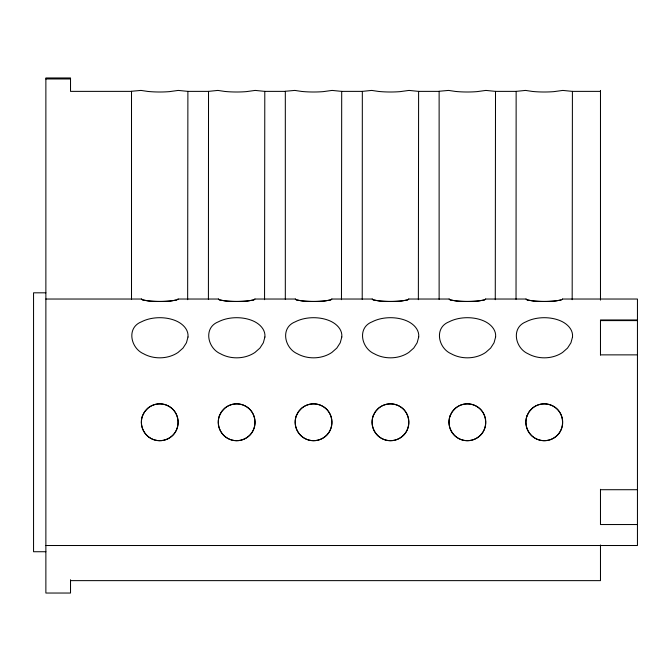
<?xml version="1.0" encoding="UTF-8"?>
<svg xmlns="http://www.w3.org/2000/svg" width="671" height="671" viewBox="0 0 671 671"><rect width="100%" height="100%" fill="white"/><g stroke="black" fill="none" stroke-linecap="round" stroke-linejoin="round"><path stroke-width="1.01" d="M131.508 299.341L131.508 91.264L140.985 90.417L147.704 91.415A27.746 5.964 0 0 0 169.377 91.633L178.293 90.417L187.888 91.373L208.522 91.373L208.413 299.341M187.654 299.685L187.888 91.373M264.559 299.685L264.793 91.373L255.198 90.417L246.274 91.633A27.746 5.964 0 0 1 224.609 91.415L217.89 90.417L208.522 91.373M285.318 299.341L285.318 91.264L294.795 90.417L301.514 91.415A27.746 5.964 0 0 0 323.187 91.633L332.103 90.417L341.698 91.373L362.332 91.373L362.223 299.341M341.464 299.685L341.698 91.373M418.368 299.685L418.603 91.373L409.008 90.417L400.084 91.633A27.746 5.964 0 0 1 378.419 91.415L371.7 90.417L362.332 91.373M439.128 299.341L439.128 91.264L448.605 90.417L455.324 91.415A27.746 5.964 0 0 0 476.989 91.633L485.905 90.417L495.508 91.373L516.142 91.373L516.033 299.341M495.273 299.685L495.508 91.373M572.178 299.685L572.413 91.373L562.81 90.417L553.894 91.633A27.746 5.964 0 0 1 532.229 91.415L525.51 90.417L516.142 91.373M45.871 299.031L141.48 299.031L142.42 299.878L147.872 300.885A18.318 2.332 0 0 0 170.283 301.019L176.431 300.08M177.89 299.492L178.058 299.031L218.385 299.031L219.979 300.029L226.135 301.019A18.31 2.449 0 0 0 248.538 300.876L253.99 299.82L254.963 299.031L295.29 299.031L296.884 300.029L303.04 301.019A18.31 2.449 0 0 0 325.443 300.876L330.895 299.82L331.868 299.031L372.195 299.031L373.789 300.029L379.945 301.019A18.31 2.449 0 0 0 402.348 300.876L407.8 299.82L408.773 299.031L449.1 299.031L450.694 300.029L456.85 301.019A18.31 2.449 0 0 0 479.253 300.876L484.705 299.82L485.678 299.031L526.005 299.031L527.599 300.029L533.747 301.019A18.31 2.449 0 0 0 556.158 300.876L561.61 299.82L562.583 299.031L637.45 299.031L637.45 545.515L45.871 545.515M218.385 299.031L219.325 299.878L224.777 300.885A18.318 2.332 0 0 0 247.188 301.019L253.336 300.08L254.963 299.031M295.29 299.031L296.23 299.878L301.682 300.885A18.318 2.332 0 0 0 324.093 301.019L330.241 300.08L331.868 299.031M372.195 299.031L373.135 299.878L378.587 300.885A18.318 2.332 0 0 0 400.998 301.019L407.146 300.08L408.773 299.031M449.1 299.031L450.04 299.878L455.492 300.885A18.318 2.332 0 0 0 477.903 301.019L484.051 300.08L485.678 299.031M526.005 299.031L526.945 299.878L532.397 300.885A18.318 2.332 0 0 0 554.808 301.019L560.956 300.08M562.415 299.492L562.583 299.031M45.871 78.968L70.522 78.968M131.617 91.373L70.522 91.373L70.522 77.962L45.871 77.962L45.871 593.038L70.522 593.038L70.522 579.761M264.793 91.373L285.427 91.373M418.603 91.373L439.237 91.373M572.413 91.373L600.478 91.373M45.871 292.816L33.55 292.816L33.55 551.73L45.871 551.73M637.45 319.966L600.478 319.966L600.478 355.051M600.478 320.595L637.45 320.595M600.478 354.867L637.45 354.867M600.478 489.713L637.45 489.713M637.45 524.537L600.478 524.537L600.478 489.276M70.522 580.633L600.478 580.633L600.478 544.978M178.058 299.031L177.085 299.82L171.633 300.876A18.31 2.449 0 0 1 149.222 301.019L143.074 300.029L141.48 299.031M600.478 90.417L600.478 300.105M142.42 416.02C139.702 423.695 142.571 432.703 149.23 437.391A18.31 18.142 0 0 0 171.633 436.351C180.692 428.987 179.979 413.638 170.275 407.146A18.318 18.167 0 0 0 147.872 408.194L144.634 411.742L142.42 416.02M219.325 416.02C216.607 423.695 219.476 432.703 226.135 437.391A18.31 18.142 0 0 0 248.538 436.351C257.597 428.987 256.884 413.638 247.18 407.146A18.318 18.167 0 0 0 224.777 408.194L221.539 411.742L219.325 416.02M296.23 416.02C293.512 423.695 296.381 432.703 303.04 437.391A18.31 18.142 0 0 0 325.443 436.351C334.502 428.987 333.789 413.638 324.085 407.146A18.318 18.167 0 0 0 301.682 408.194L298.444 411.742L296.23 416.02M373.135 416.02C370.417 423.695 373.286 432.703 379.945 437.391A18.31 18.142 0 0 0 402.348 436.351C411.407 428.987 410.694 413.638 400.99 407.146A18.318 18.167 0 0 0 378.587 408.194L375.341 411.742L373.135 416.02M450.04 416.02C447.322 423.695 450.191 432.703 456.85 437.391A18.31 18.142 0 0 0 479.253 436.351C488.312 428.987 487.599 413.638 477.895 407.146A18.318 18.167 0 0 0 455.492 408.194L452.246 411.742L450.04 416.02M526.945 416.02C524.227 423.695 527.096 432.703 533.747 437.391A18.31 18.142 0 0 0 556.158 436.351C565.217 428.987 564.504 413.638 554.8 407.146A18.318 18.167 0 0 0 532.397 408.194L529.151 411.742L526.945 416.02M187.997 337.01L186.421 342.806L183.015 348.081L178.033 352.468A28.165 22.395 0 0 1 143.552 353.76C130.61 348.132 126.265 327.658 141.472 321.812A28.182 17.22 0 0 1 175.953 320.822C182.453 323.581 188.744 329.377 187.997 337.01M264.902 337.01L263.326 342.806L259.92 348.081L254.938 352.468A28.165 22.395 0 0 1 220.457 353.76C207.515 348.132 203.17 327.658 218.377 321.812A28.182 17.22 0 0 1 252.858 320.822C259.358 323.581 265.649 329.377 264.902 337.01M341.807 337.01L340.222 342.806L336.825 348.081L331.843 352.468A28.165 22.395 0 0 1 297.362 353.76C284.42 348.132 280.075 327.658 295.282 321.812A28.182 17.22 0 0 1 329.763 320.822C336.263 323.581 342.554 329.377 341.807 337.01M418.712 337.01L417.127 342.806L413.73 348.081L408.748 352.468A28.165 22.395 0 0 1 374.267 353.76C361.325 348.132 356.98 327.658 372.187 321.812A28.182 17.22 0 0 1 406.668 320.822C413.168 323.581 419.459 329.377 418.712 337.01M495.617 337.01L494.032 342.806L490.635 348.081L485.653 352.468A28.165 22.395 0 0 1 451.172 353.76C438.23 348.132 433.885 327.658 449.092 321.812A28.182 17.22 0 0 1 483.573 320.822C490.073 323.581 496.364 329.377 495.617 337.01M572.522 337.01L570.937 342.806L567.54 348.081L562.558 352.468A28.165 22.395 0 0 1 528.077 353.76C515.135 348.132 510.79 327.658 525.997 321.812A28.182 17.22 0 0 1 560.478 320.822C566.978 323.581 573.269 329.377 572.522 337.01M149.23 437.391A18.427 18.427 0 0 0 178.109 423.829A18.427 18.427 0 0 0 151.923 405.594A18.427 18.427 0 0 0 149.23 437.391M226.135 437.391A18.427 18.427 0 0 0 255.014 423.829A18.427 18.427 0 0 0 228.828 405.594A18.427 18.427 0 0 0 226.135 437.391M303.04 437.391A18.427 18.427 0 0 0 331.919 423.829A18.427 18.427 0 0 0 305.733 405.594A18.427 18.427 0 0 0 303.04 437.391M533.747 437.391A18.427 18.427 0 0 0 562.633 423.829A18.427 18.427 0 0 0 536.439 405.594A18.427 18.427 0 0 0 533.747 437.391M379.945 437.391A18.427 18.427 0 0 0 408.824 423.829A18.427 18.427 0 0 0 382.638 405.594A18.427 18.427 0 0 0 379.945 437.391M456.85 437.391A18.427 18.427 0 0 0 485.729 423.829A18.427 18.427 0 0 0 459.534 405.594A18.427 18.427 0 0 0 456.85 437.391"/></g></svg>
